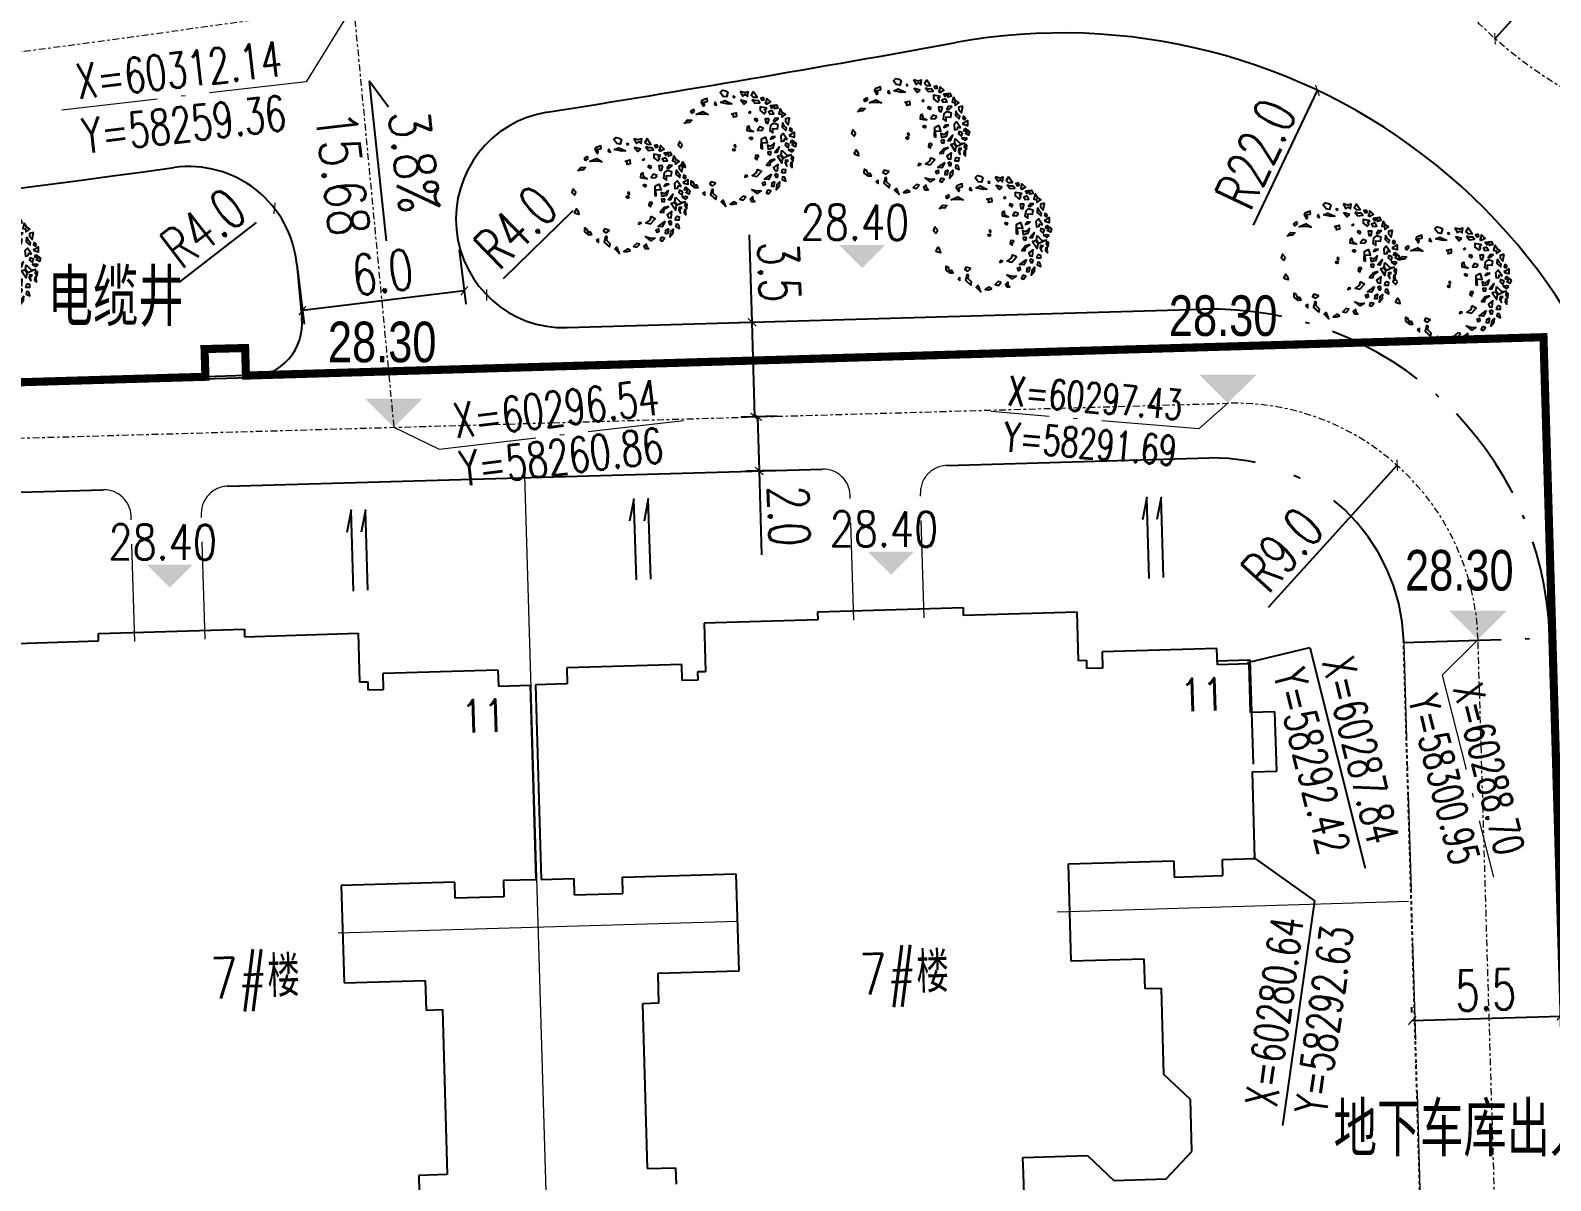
# Model space of a CAD drawing. Header units: inches. Extents: x 393 to 1582, y 246 to 1188.
# Drawn here: x 1211.4 to 1267.7, y 477.9 to 520.4 of the extents above; entities that cross this region are included whole.
import ezdxf

# ---------------------------------------------------------------- set-up
doc = ezdxf.new("R2010")
doc.units = ezdxf.units.IN
doc.header["$MEASUREMENT"] = 0
for name, pattern in [('ACAD_ISO10W100', [18.5, 12, -3, 0.5, -3]), ('CENTERX2', [4, 2.5, -0.5, 0.5, -0.5]), ('DASH', [0.35, 0.25, -0.1]), ('DASHED2', [0.375, 0.25, -0.125]), ('DOTE', [2.42, 2, -0.2, 0.02, -0.2])]:
    doc.linetypes.add(name, pattern=pattern)
for name, color, linetype in [('buildcoor', 7, 'Continuous'), ('drain', 4, 'Continuous'), ('ELEV', 1, 'Continuous'), ('FRAME', 7, 'Continuous'), ('GREEN', 64, 'Continuous'), ('parka', 30, 'DASH'), ('ROAD-TEXT', 4, 'Continuous'), ('roaddim', 2, 'Continuous'), ('roadradiu', 3, 'Continuous'), ('外墙', 42, 'Continuous'), ('建筑层数', 7, 'Continuous'), ('车库边线', 4, 'DOTE')]:
    doc.layers.add(name, color=color, linetype=linetype)
for name, color, linetype, lineweight in [('FENCE', 100, 'Continuous', 18), ('ROAD', 1, 'Continuous', 25), ('ROAD-CENTER', 7, 'CENTERX2', 18), ('ROAD-ZB', 4, 'Continuous', 15), ('walk', 2, 'Continuous', 18), ('围墙', 75, 'FENCELINE1', 15), ('建筑型号', 2, 'Continuous', 18), ('树', 84, 'Continuous', 15)]:
    doc.layers.add(name, color=color, linetype=linetype, lineweight=lineweight)
doc.styles.add('_HZTXT', font='txt.shx', dxfattribs={"width": 0.8, "bigfont": 'hztxt.shx'})
doc.styles.add('DIM_FONT', font='SIMPLEX.shx', dxfattribs={"width": 0.8})
doc.styles.add('FLS', font='', dxfattribs={"width": 0.8})
doc.styles.add('HZ', font='simplex.shx', dxfattribs={"width": 0.7, "bigfont": 'hztxt.shx'})
doc.styles.get('FLS').set_extended_font_data('创艺繁隶书')
doc.linetypes.add('FENCELINE1', pattern='A,0.25,-0.1,[133,ltypeshp.shx,S=0.1,R=0,X=-0.1,Y=0],-0.1,1', length=1.45)
doc.dimstyles.new('NORMAL', dxfattribs={"dimtxt": 1.5, "dimasz": 0.3, "dimexe": 0.5, "dimexo": 0.3, "dimgap": 0.3, "dimtad": 1, "dimdec": 1, "dimzin": 1, "dimdsep": 46, "dimtxsty": 'HZ', "dimblk": 'ARCHTICK', "dimcen": 0, "dimclrt": 256, "dimadec": 0, "dimazin": 0, "dimtfac": 1, "dimtdec": 1, "dimtofl": 0, "dimtmove": 0, "dimatfit": 3, "dimldrblk": 'ARCHTICK', "dimfxl": 1, "dimtolj": 2, "dimtzin": 0, "dimarcsym": 0})

# ---------------------------------------------------------------- blocks, each defined once
blk = doc.blocks.new('psss')
at = {"layer": 'drain', "ltscale": 3}
for points in [[(-2.979, 0.527), (0.007, 0.531), (-0.808, 0.714)], [(-2.967, -0.004), (0, 0), (-0.815, 0.183)]]:
    blk.add_lwpolyline(points, dxfattribs=at)
blk = doc.blocks.new('_ARCHTICK')
at = {"color": 0, "linetype": 'ByBlock', "const_width": 0.15}
blk.add_lwpolyline([(-0.5, -0.5), (0.5, 0.5)], dxfattribs=at)
blk = doc.blocks.new('*D195')
at = {"layer": 'DEFPOINTS', "color": 0, "ltscale": 0.3, "transparency": 16777216}
for p in [(1262.533, 483.817), (1268.031, 483.98), (1268.031, 483.98)]:
    blk.add_point(p, dxfattribs=at)
at = {"layer": 'roaddim', "color": 0, "lineweight": -2, "ltscale": 0.3, "transparency": 16777216}
for p, q in [((1262.524, 484.117), (1262.518, 484.317)), ((1268.022, 484.28), (1268.016, 484.48)), ((1262.533, 483.817), (1268.031, 483.98))]:
    blk.add_line(p, q, dxfattribs=at)
at = {"layer": 'roaddim', "color": 0, "lineweight": -2, "ltscale": 0.3, "transparency": 16777216, "xscale": 0.3, "yscale": 0.3, "zscale": 0.3}
for p, rotation in [((1262.533, 483.817), 181.6949009589033), ((1268.031, 483.98), 1.694900958903327)]:
    blk.add_blockref('_ARCHTICK', p, dxfattribs=dict(at, rotation=rotation))
at = {"layer": 'roaddim', "ltscale": 0.3, "transparency": 16777216, "insert": (1265.251, 484.948), "char_height": 1.5, "attachment_point": 5, "rotation": 1.6949, "style": 'HZ'}
blk.add_mtext('\\A2;5.5', dxfattribs=at)
blk = doc.blocks.new('GPPMTR01')
at = {"color": 0, "linetype": 'ByBlock'}
for points in [[(-0.106, 0.53), (-0.073, 0.496), (-0.058, 0.515), (-0.035, 0.504), (-0.038, 0.545), (-0.064, 0.53)], [(0.005, 0.559), (-0.005, 0.523), (0.016, 0.511), (0.051, 0.519)], [(-0.354, 0.404), (-0.335, 0.371), (-0.312, 0.378), (-0.293, 0.408)], [(-0.298, 0.355), (-0.259, 0.362), (-0.24, 0.402), (-0.263, 0.4), (-0.275, 0.378)], [(-0.263, 0.454), (-0.27, 0.431), (-0.248, 0.431), (-0.243, 0.447)], [(-0.215, 0.443), (-0.218, 0.456), (-0.242, 0.475), (-0.199, 0.486), (-0.199, 0.449)], [(-0.166, 0.433), (-0.207, 0.386), (-0.18, 0.371), (-0.137, 0.387), (-0.147, 0.409), (-0.165, 0.407)], [(-0.173, 0.469), (-0.151, 0.518), (-0.12, 0.516), (-0.128, 0.487), (-0.144, 0.498), (-0.151, 0.48), (-0.145, 0.47)], [(-0.127, 0.461), (-0.133, 0.429), (-0.111, 0.428), (-0.096, 0.459)], [(-0.079, 0.401), (-0.097, 0.371), (-0.064, 0.359), (-0.049, 0.371)], [(-0.038, 0.477), (-0.055, 0.454), (-0.043, 0.424), (-0.032, 0.439)], [(0.007, 0.443), (-0.026, 0.412), (-0.02, 0.382), (0.016, 0.352), (0.045, 0.367), (0.01, 0.386), (0.034, 0.42)], [(0.01, 0.485), (0.042, 0.462), (0.084, 0.477), (0.066, 0.492), (0.042, 0.485)], [(0.105, 0.53), (0.084, 0.519), (0.099, 0.504), (0.114, 0.511)], [(0.158, 0.447), (0.096, 0.443), (0.105, 0.412), (0.146, 0.393), (0.155, 0.416), (0.14, 0.428)], [(0.131, 0.488), (0.137, 0.5), (0.134, 0.53), (0.173, 0.507), (0.146, 0.481)], [(0.179, 0.477), (0.229, 0.496), (0.25, 0.473), (0.223, 0.458), (0.22, 0.477), (0.202, 0.469), (0.199, 0.458)], [(0.205, 0.439), (0.179, 0.42), (0.194, 0.405), (0.226, 0.416)], [(0.214, 0.359), (0.274, 0.374), (0.291, 0.409), (0.282, 0.336), (0.247, 0.333)], [(0.268, 0.45), (0.253, 0.435), (0.241, 0.409), (0.274, 0.428)], [(0.315, 0.416), (0.306, 0.401), (0.318, 0.39), (0.348, 0.393)], [(-0.412, 0.305), (-0.364, 0.304), (-0.367, 0.328), (-0.343, 0.337), (-0.374, 0.364), (-0.382, 0.335)], [(-0.304, 0.31), (-0.343, 0.272), (-0.298, 0.279)], [(-0.215, 0.295), (-0.215, 0.276), (-0.206, 0.283)], [(-0.123, 0.314), (-0.144, 0.295), (-0.135, 0.287), (-0.115, 0.295)], [(-0.032, 0.317), (-0.058, 0.295), (-0.043, 0.264), (-0.023, 0.291)], [(0.045, 0.295), (0.042, 0.249), (0.105, 0.211), (0.119, 0.219), (0.069, 0.245), (0.096, 0.283)], [(0.084, 0.371), (0.072, 0.344), (0.081, 0.321), (0.084, 0.344)], [(0.128, 0.336), (0.137, 0.287), (0.114, 0.272), (0.146, 0.26), (0.158, 0.302)], [(0.179, 0.272), (0.167, 0.245), (0.185, 0.238), (0.199, 0.253)], [(0.199, 0.291), (0.179, 0.352), (0.211, 0.31)], [(0.25, 0.325), (0.241, 0.298), (0.312, 0.302), (0.282, 0.329)], [(0.253, 0.268), (0.241, 0.226), (0.259, 0.177), (0.274, 0.203), (0.253, 0.219)], [(0.303, 0.268), (0.309, 0.219), (0.336, 0.215), (0.351, 0.234)], [(0.321, 0.363), (0.306, 0.34), (0.327, 0.325), (0.356, 0.325), (0.327, 0.336)], [(0.351, 0.382), (0.348, 0.371), (0.368, 0.355), (0.392, 0.359)], [(0.386, 0.257), (0.368, 0.272), (0.365, 0.287), (0.377, 0.298), (0.401, 0.283)], [(-0.482, 0.196), (-0.461, 0.207), (-0.432, 0.177), (-0.452, 0.154), (-0.494, 0.15), (-0.5, 0.177)], [(-0.417, 0.109), (-0.411, 0.15), (-0.357, 0.188), (-0.369, 0.162)], [(-0.393, 0.241), (-0.408, 0.23), (-0.396, 0.226)], [(-0.283, 0.139), (-0.269, 0.181), (-0.239, 0.166), (-0.248, 0.139), (-0.263, 0.15)], [(-0.064, 0.207), (-0.085, 0.184), (-0.115, 0.203), (-0.115, 0.219), (-0.085, 0.207), (-0.052, 0.226)], [(-0.02, 0.188), (-0.008, 0.192), (0.001, 0.177), (-0.02, 0.169)], [(0.152, 0.162), (0.137, 0.139), (0.158, 0.12), (0.176, 0.128), (0.161, 0.143)], [(0.348, 0.173), (0.377, 0.128), (0.356, 0.097), (0.354, 0.128)], [(0.401, 0.207), (0.383, 0.219), (0.365, 0.211), (0.368, 0.196), (0.392, 0.192)], [(0.431, 0.26), (0.419, 0.245), (0.436, 0.23), (0.466, 0.249)], [(0.422, 0.166), (0.419, 0.135), (0.439, 0.12), (0.451, 0.139)], [(0.442, 0.203), (0.451, 0.169), (0.487, 0.139), (0.472, 0.181)], [(-0.482, 0.014), (-0.506, 0.025), (-0.514, -0.024), (-0.506, -0.036), (-0.464, -0.036), (-0.47, -0.024), (-0.494, -0.017)], [(-0.446, 0.071), (-0.432, 0.055), (-0.414, 0.067)], [(-0.02, 0.033), (-0.035, 0.025), (-0.026, 0.017), (-0.014, 0.021)], [(0.25, 0.086), (0.271, 0.063), (0.274, 0.021), (0.303, 0.052), (0.285, 0.109)], [(0.401, 0.078), (0.398, 0.063), (0.374, 0.067), (0.377, 0.09)], [(0.428, 0.025), (0.431, -0.021), (0.377, -0.043), (0.41, -0.013)], [(0.451, 0.074), (0.469, 0.052), (0.484, 0.063), (0.472, 0.093)], [(-0.467, -0.131), (-0.464, -0.157), (-0.482, -0.154), (-0.485, -0.127)], [(-0.437, -0.131), (-0.429, -0.066), (-0.381, -0.04), (-0.408, -0.078)], [(0.256, -0.013), (0.241, -0.028), (0.253, -0.04)], [(0.407, -0.119), (0.389, -0.138), (0.398, -0.176), (0.419, -0.154)], [(0.436, -0.066), (0.442, -0.097), (0.466, -0.097), (0.481, -0.074), (0.46, -0.078)], [(-0.42, -0.26), (-0.432, -0.218), (-0.411, -0.188), (-0.402, -0.214), (-0.411, -0.229)], [(0.416, -0.218), (0.389, -0.233), (0.392, -0.271), (0.407, -0.248)], [(-0.266, -0.366), (-0.304, -0.374), (-0.283, -0.4), (-0.251, -0.393)], [(0.17, -0.286), (0.137, -0.317), (0.149, -0.336), (0.176, -0.321)], [(0.205, -0.332), (0.199, -0.343), (0.235, -0.378), (0.294, -0.359), (0.274, -0.34), (0.235, -0.351)], [(0.327, -0.305), (0.333, -0.328), (0.389, -0.313)], [(-0.115, -0.473), (-0.138, -0.438), (-0.106, -0.438), (-0.085, -0.446)], [(0.072, -0.48), (0.042, -0.461), (0.06, -0.45), (0.066, -0.454), (0.096, -0.454), (0.096, -0.438), (0.125, -0.442), (0.114, -0.461)], [(0.188, -0.431), (0.211, -0.423), (0.188, -0.408)]]:
    blk.add_lwpolyline(points, close=True, dxfattribs=at)
blk.add_circle((0, 0), 0.01, dxfattribs=at)
blk = doc.blocks.new('A$C4417064F')
at = {"layer": 'GREEN', "xscale": 4.647578996463836, "yscale": 4.647578996463836, "zscale": 4.647578996463836, "rotation": 300.5404110418328}
blk.add_blockref('GPPMTR01', (0.801, 3.068), dxfattribs=at)
blk = doc.blocks.new('*D228')
at = {"layer": 'DEFPOINTS', "color": 0, "ltscale": 0.3, "transparency": 16777216}
for p in [(1261.981, 504.346), (1255.929, 497.684)]:
    blk.add_point(p, dxfattribs=at)
at = {"layer": 'roadradiu', "color": 0, "lineweight": -2, "ltscale": 0.3, "transparency": 16777216}
blk.add_line((1257.214, 499.099), (1261.981, 504.346), dxfattribs=at)
at = {"layer": 'roadradiu', "color": 0, "lineweight": -2, "ltscale": 0.3, "transparency": 16777216, "xscale": 0.3, "yscale": 0.3, "zscale": 0.3, "rotation": 47.74159512652308}
blk.add_blockref('_ARCHTICK', (1261.981, 504.346), dxfattribs=at)
at = {"layer": 'roadradiu', "ltscale": 0.3, "transparency": 16777216, "insert": (1257.731, 501.23), "char_height": 1.5, "attachment_point": 5, "rotation": 47.7416, "style": 'HZ'}
blk.add_mtext('\\A2;R9.0', dxfattribs=at)
blk = doc.blocks.new('*D230')
at = {"layer": 'DEFPOINTS', "color": 0, "ltscale": 0.3, "transparency": 16777216}
for p in [(1275.635, 531.264), (1265.596, 520.119)]:
    blk.add_point(p, dxfattribs=at)
at = {"layer": 'roadradiu', "color": 0, "lineweight": -2, "ltscale": 0.3, "transparency": 16777216}
blk.add_line((1269.11, 524.02), (1265.596, 520.119), dxfattribs=at)
at = {"layer": 'roadradiu', "color": 0, "lineweight": -2, "ltscale": 0.3, "transparency": 16777216, "xscale": 0.3, "yscale": 0.3, "zscale": 0.3, "rotation": 227.9859980761087}
blk.add_blockref('_ARCHTICK', (1265.596, 520.119), dxfattribs=at)
at = {"layer": 'roadradiu', "ltscale": 0.3, "transparency": 16777216, "insert": (1266.773, 522.995), "char_height": 1.5, "attachment_point": 5, "rotation": 47.986, "style": 'HZ'}
blk.add_mtext('\\A2;R15.0', dxfattribs=at)
blk = doc.blocks.new('*D397')
at = {"layer": 'DEFPOINTS', "color": 0, "ltscale": 0.3, "transparency": 16777216}
for p in [(1259.029, 518.206), (1249.598, 498.33)]:
    blk.add_point(p, dxfattribs=at)
at = {"layer": 'roadradiu', "color": 0, "lineweight": -2, "ltscale": 0.3, "transparency": 16777216}
blk.add_line((1256.663, 513.219), (1259.029, 518.206), dxfattribs=at)
at = {"layer": 'roadradiu', "color": 0, "lineweight": -2, "ltscale": 0.3, "transparency": 16777216, "xscale": 0.3, "yscale": 0.3, "zscale": 0.3, "rotation": 64.61577639422552}
blk.add_blockref('_ARCHTICK', (1259.029, 518.206), dxfattribs=at)
at = {"layer": 'roadradiu', "ltscale": 0.3, "transparency": 16777216, "insert": (1256.754, 515.86), "char_height": 1.5, "attachment_point": 5, "rotation": 64.6158, "style": 'HZ'}
blk.add_mtext('\\A2;R22.0', dxfattribs=at)
blk = doc.blocks.new('*D398')
at = {"layer": 'DEFPOINTS', "color": 0, "ltscale": 0.3, "transparency": 16777216}
for p in [(1239.33, 506.165), (1238.387, 504.137), (1239.388, 504.166)]:
    blk.add_point(p, dxfattribs=at)
at = {"layer": 'roaddim', "color": 0, "lineweight": -2, "ltscale": 0.3, "transparency": 16777216}
for p, q in [((1239.03, 506.157), (1237.83, 506.122)), ((1238.33, 506.137), (1238.387, 504.137)), ((1239.088, 504.158), (1237.888, 504.123)), ((1238.387, 504.137), (1238.477, 501.039))]:
    blk.add_line(p, q, dxfattribs=at)
at = {"layer": 'roaddim', "color": 0, "lineweight": -2, "ltscale": 0.3, "transparency": 16777216, "xscale": 0.3, "yscale": 0.3, "zscale": 0.3}
for p, rotation in [((1238.33, 506.137), 91.65108560847149), ((1238.387, 504.137), 271.6510856084715)]:
    blk.add_blockref('_ARCHTICK', p, dxfattribs=dict(at, rotation=rotation))
at = {"layer": 'roaddim', "ltscale": 0.3, "transparency": 16777216, "insert": (1239.486, 502.468), "char_height": 1.5, "attachment_point": 5, "rotation": 271.6511, "style": 'HZ'}
blk.add_mtext('\\A2;2.0', dxfattribs=at)
blk = doc.blocks.new('*D399')
at = {"layer": 'DEFPOINTS', "color": 0, "ltscale": 0.3, "transparency": 16777216}
for p in [(1238.126, 509.632), (1238.142, 509.633), (1238.243, 506.134)]:
    blk.add_point(p, dxfattribs=at)
at = {"layer": 'roaddim', "color": 0, "lineweight": -2, "ltscale": 0.3, "transparency": 16777216}
for p, q in [((1238.126, 509.632), (1238.033, 512.864)), ((1237.842, 509.624), (1237.627, 509.618)), ((1238.227, 506.134), (1238.126, 509.632)), ((1237.943, 506.125), (1237.727, 506.119))]:
    blk.add_line(p, q, dxfattribs=at)
at = {"layer": 'roaddim', "color": 0, "lineweight": -2, "ltscale": 0.3, "transparency": 16777216, "xscale": 0.3, "yscale": 0.3, "zscale": 0.3}
for p, rotation in [((1238.126, 509.632), 91.65108560872075), ((1238.227, 506.134), 271.6510856087207)]:
    blk.add_blockref('_ARCHTICK', p, dxfattribs=dict(at, rotation=rotation))
at = {"layer": 'roaddim', "ltscale": 0.3, "transparency": 16777216, "insert": (1239.123, 511.495), "char_height": 1.5, "attachment_point": 5, "rotation": 271.6511, "style": 'HZ'}
blk.add_mtext('\\A2;3.5', dxfattribs=at)
blk = doc.blocks.new('*D400')
at = {"layer": 'DEFPOINTS', "color": 0, "linetype": 'ACAD_ISO10W100', "ltscale": 0.3, "transparency": 16777216}
for p in [(1231.174, 513.433), (1228.31, 510.641)]:
    blk.add_point(p, dxfattribs=at)
at = {"layer": 'roadradiu', "color": 0, "linetype": 'ACAD_ISO10W100', "lineweight": -2, "ltscale": 0.3, "transparency": 16777216}
blk.add_line((1231.496, 513.748), (1228.31, 510.641), dxfattribs=at)
at = {"layer": 'roadradiu', "color": 0, "linetype": 'ACAD_ISO10W100', "lineweight": -2, "ltscale": 0.3, "transparency": 16777216, "xscale": 0.3, "yscale": 0.3, "zscale": 0.3, "rotation": 224.2778088922365}
blk.add_blockref('_ARCHTICK', (1228.31, 510.641), dxfattribs=at)
at = {"layer": 'roadradiu', "linetype": 'ACAD_ISO10W100', "ltscale": 0.3, "transparency": 16777216, "insert": (1229.385, 513.155), "char_height": 1.5, "attachment_point": 5, "rotation": 44.2778, "style": 'HZ'}
blk.add_mtext('\\A2;R4.0', dxfattribs=at)
blk = doc.blocks.new('*D390')
at = {"layer": 'DEFPOINTS', "color": 0, "linetype": 'ACAD_ISO10W100', "ltscale": 0.3, "transparency": 16777216}
for p in [(1220.466, 513.842), (1217.306, 511.39)]:
    blk.add_point(p, dxfattribs=at)
at = {"layer": 'roadradiu', "color": 0, "linetype": 'ACAD_ISO10W100', "lineweight": -2, "ltscale": 0.3, "transparency": 16777216}
blk.add_line((1216.95, 511.114), (1220.466, 513.842), dxfattribs=at)
at = {"layer": 'roadradiu', "color": 0, "linetype": 'ACAD_ISO10W100', "lineweight": -2, "ltscale": 0.3, "transparency": 16777216, "xscale": 0.3, "yscale": 0.3, "zscale": 0.3, "rotation": 37.80504561554925}
blk.add_blockref('_ARCHTICK', (1220.466, 513.842), dxfattribs=at)
at = {"layer": 'roadradiu', "linetype": 'ACAD_ISO10W100', "ltscale": 0.3, "transparency": 16777216, "insert": (1217.827, 513.124), "char_height": 1.5, "attachment_point": 5, "rotation": 37.805, "style": 'HZ'}
blk.add_mtext('\\A2;R4.0', dxfattribs=at)
blk = doc.blocks.new('*D394')
at = {"layer": 'DEFPOINTS', "color": 0, "ltscale": 0.3, "transparency": 16777216}
for p in [(1227.26, 512.607), (1221.276, 511.875), (1221.497, 510.064)]:
    blk.add_point(p, dxfattribs=at)
at = {"layer": 'roaddim', "color": 0, "lineweight": -2, "ltscale": 0.3, "transparency": 16777216}
for p, q in [((1227.297, 512.309), (1227.542, 510.299)), ((1221.312, 511.578), (1221.558, 509.568)), ((1227.482, 510.796), (1221.497, 510.064))]:
    blk.add_line(p, q, dxfattribs=at)
at = {"layer": 'roaddim', "color": 0, "lineweight": -2, "ltscale": 0.3, "transparency": 16777216, "xscale": 0.3, "yscale": 0.3, "zscale": 0.3}
for p, rotation in [((1227.482, 510.796), 6.971347456492882), ((1221.497, 510.064), 186.9713474564929)]:
    blk.add_blockref('_ARCHTICK', p, dxfattribs=dict(at, rotation=rotation))
at = {"layer": 'roaddim', "ltscale": 0.3, "transparency": 16777216, "insert": (1224.457, 511.484), "char_height": 1.5, "attachment_point": 5, "rotation": 6.9713, "style": 'HZ'}
blk.add_mtext('\\A2;6.0', dxfattribs=at)
blk = doc.blocks.new('*D366')
at = {"layer": 'DEFPOINTS', "color": 0, "ltscale": 0.3, "transparency": 16777216}
for p in [(1186.267, 889.56), (1351.243, 417.562)]:
    blk.add_point(p, dxfattribs=at)
at = {"layer": 'roadradiu', "color": 0, "lineweight": -2, "ltscale": 0.3, "transparency": 16777216}
blk.add_line((1189.23, 881.081), (1186.267, 889.56), dxfattribs=at)
at = {"layer": 'roadradiu', "color": 0, "lineweight": -2, "ltscale": 0.3, "transparency": 16777216, "xscale": 0.5, "yscale": 0.5, "zscale": 0.5, "rotation": 109.2659378040136}
blk.add_blockref('_ARCHTICK', (1186.267, 889.56), dxfattribs=at)
at = {"layer": 'roadradiu', "ltscale": 0.3, "transparency": 16777216, "insert": (1189.256, 884.189), "char_height": 1.5, "attachment_point": 5, "rotation": 289.2659, "style": 'HZ'}
blk.add_mtext('\\A2;R500.0', dxfattribs=at)
blk = doc.blocks.new('*D367')
at = {"layer": 'DEFPOINTS', "color": 0, "ltscale": 0.3, "transparency": 16777216}
for p in [(1102.7, 855.811), (1268.804, 491.93)]:
    blk.add_point(p, dxfattribs=at)
at = {"layer": 'roadradiu', "color": 0, "lineweight": -2, "ltscale": 0.3, "transparency": 16777216}
blk.add_line((1105.544, 849.58), (1102.7, 855.811), dxfattribs=at)
at = {"layer": 'roadradiu', "color": 0, "lineweight": -2, "ltscale": 0.3, "transparency": 16777216, "xscale": 0.5, "yscale": 0.5, "zscale": 0.5, "rotation": 114.5356906864757}
blk.add_blockref('_ARCHTICK', (1102.7, 855.811), dxfattribs=at)
at = {"layer": 'roadradiu', "ltscale": 0.3, "transparency": 16777216, "insert": (1105.285, 852.676), "char_height": 1.5, "attachment_point": 5, "rotation": 294.5357, "style": 'HZ'}
blk.add_mtext('\\A2;R400.0', dxfattribs=at)
blk = doc.blocks.new('*D368')
at = {"layer": 'DEFPOINTS', "color": 0, "ltscale": 0.3, "transparency": 16777216}
for p in [(1082.317, 845.798), (1268.804, 491.93)]:
    blk.add_point(p, dxfattribs=at)
at = {"layer": 'roadradiu', "color": 0, "lineweight": -2, "ltscale": 0.3, "transparency": 16777216}
blk.add_line((1085.511, 839.738), (1082.317, 845.798), dxfattribs=at)
at = {"layer": 'roadradiu', "color": 0, "lineweight": -2, "ltscale": 0.3, "transparency": 16777216, "xscale": 0.5, "yscale": 0.5, "zscale": 0.5, "rotation": 117.7890269071793}
blk.add_blockref('_ARCHTICK', (1082.317, 845.798), dxfattribs=at)
at = {"layer": 'roadradiu', "ltscale": 0.3, "transparency": 16777216, "insert": (1085.076, 842.815), "char_height": 1.5, "attachment_point": 5, "rotation": 297.789, "style": 'HZ'}
blk.add_mtext('\\A2;R400.0', dxfattribs=at)

msp = doc.modelspace()

# ---------------------------------------------------------------- linework, layer by layer
at = {"layer": 'buildcoor', "color": 0, "ltscale": 0.3}
for points in [[(1256.439, 497.053), (1258.752, 497.603)], [(1258.752, 497.603), (1260.789, 489.454)], [(1256.652, 489.856), (1258.926, 488.246)], [(1258.926, 488.246), (1257.737, 479.931)]]:
    msp.add_lwpolyline(points, dxfattribs=at)
at = {"layer": 'ELEV', "color": 0, "linetype": 'ACAD_ISO10W100', "ltscale": 0.3}
msp.add_line((1262.219, 497.794, 0.002), (1267.717, 497.961, 0.002), dxfattribs=at)
at = {"layer": 'ELEV', "color": 0}
for points in [[(1241.342, 512.489), (1243.039, 512.489), (1242.191, 511.64)], [(1254.651, 507.698), (1256.773, 507.698), (1255.712, 506.638)], [(1223.816, 506.81), (1225.938, 506.81), (1224.877, 505.749)], [(1242.413, 501.149), (1244.11, 501.149), (1243.262, 500.301)], [(1215.743, 500.667), (1217.44, 500.667), (1216.592, 499.818)], [(1263.907, 498.968), (1266.028, 498.968), (1264.967, 497.908)]]:
    msp.add_solid(points, dxfattribs=at)
at = {"layer": 'FENCE', "color": 0, "linetype": 'ACAD_ISO10W100', "ltscale": 0.3}
msp.add_lwpolyline([(1262.219, 497.794), (1262.961, 472.725)], dxfattribs=at)
at = {"layer": 'parka', "color": 0, "linetype": 'ACAD_ISO10W100', "ltscale": 0.3, "elevation": 0.937}
msp.add_lwpolyline([(1217.91, 507.618), (1217.879, 508.642), (1219.379, 508.687), (1219.409, 507.662)], close=True, dxfattribs=at)
at = {"layer": 'ROAD', "color": 0, "linetype": 'Continuous'}
for p, q in [((1221.287, 511.771), (1221.477, 509.786)), ((1231.289, 509.435), (1254.762, 510.112)), ((1128.45, 504.97), (1219.544, 507.596))]:
    msp.add_line(p, q, dxfattribs=at)
at = {"layer": 'ROAD', "color": 0, "ltscale": 0.3}
for p, q in [((1245.32, 504.337), (1255.02, 504.617)), ((1218.731, 503.571), (1240.721, 504.205)), ((1192.142, 502.804), (1214.132, 503.438)), ((1267.617, 497.958), (1267.616, 497.987))]:
    msp.add_line(p, q, dxfattribs=at)
at = {"layer": 'ROAD', "color": 0, "linetype": 'DASHED2', "ltscale": 0.5}
msp.add_line((1263.005, 471.236), (1262.218, 497.827), dxfattribs=at)
at = {"layer": 'ROAD', "color": 0, "linetype": 'Continuous'}
for centre, radius, start, end in [((1123.947, 1188.358), 669.375, 271.793994, 279.787616), ((1123.947, 1188.358), 679.375, 279.027395, 280.320283), ((1249.598, 498.33), 22, 1.6949, 100.3203), ((1231.173, 513.447), 4, 99.0274, 185.4622), ((1123.947, 1188.358), 679.375, 271.622657, 277.851994), ((1217.306, 511.39), 4, 5.4622, 97.852), ((1231.174, 513.433), 4, 185.4622, 271.6511), ((1219.486, 509.595), 2, 271.6511, 5.4622)]:
    msp.add_arc(centre, radius, start, end, dxfattribs=at)
at = {"layer": 'ROAD', "color": 0, "linetype": 'ACAD_ISO10W100', "ltscale": 0.3}
msp.add_arc((1255.122, 497.617), 12.5, 1.6949, 91.6511, dxfattribs=at)
at = {"layer": 'ROAD', "color": 0, "linetype": 'ACAD_ISO10W100', "ltscale": 0.5}
msp.add_arc((1255.222, 497.62), 7, 1.6949, 91.6511, dxfattribs=at)
at = {"layer": 'ROAD-CENTER', "color": 5, "ltscale": 0.1}
for p, q in [((1223.384, 521.357), (1224.877, 505.749)), ((1128.508, 502.971), (1255.712, 506.638)), ((1266.035, 461.821, 0.003), (1264.967, 497.908))]:
    msp.add_line(p, q, dxfattribs=at)
msp.add_circle((1275.635, 531.264), 15, dxfattribs=at)
for centre, radius, start, end in [((1123.957, 1187.983), 674, 271.218953, 281.724472), ((1123.957, 1187.983), 674, 271.218953, 281.724472), ((1255.971, 497.641), 9, 1.6949, 91.6511)]:
    msp.add_arc(centre, radius, start, end, dxfattribs=at)
at = {"layer": 'ROAD-TEXT', "color": 0}
msp.add_lwpolyline([(1224.609, 512.648), (1224.609, 512.648), (1223.976, 518.542), (1224.679, 517.594)], dxfattribs=at)
at = {"layer": 'ROAD-ZB', "color": 0, "linetype": 'ACAD_ISO10W100', "ltscale": 0.3}
for points in [[(1223.384, 521.357), (1221.638, 518.523)], [(1223.384, 521.357), (1221.638, 518.523)], [(1221.638, 518.523), (1212.598, 517.48)], [(1221.638, 518.523), (1212.598, 517.48)], [(1255.712, 506.638), (1254.643, 505.69)], [(1226.552, 504.943), (1235.589, 506.006)], [(1254.643, 505.69), (1246.97, 506.334)], [(1224.877, 505.749), (1226.552, 504.943)], [(1264.967, 497.908), (1263.639, 496.583)], [(1263.639, 496.583), (1265.537, 489.121)]]:
    msp.add_lwpolyline(points, dxfattribs=at)
at = {"layer": 'walk', "color": 0, "linetype": 'ACAD_ISO10W100', "ltscale": 0.3}
for p, q in [((1241.886, 498.623), (1241.75, 503.235)), ((1244.485, 498.7), (1244.349, 503.308)), ((1217.897, 497.913), (1217.76, 502.542)), ((1215.298, 497.836), (1215.161, 502.468))]:
    msp.add_line(p, q, dxfattribs=at)
for centre, start, end in [((1245.348, 503.338), 91.6511, 181.6948), ((1240.75, 503.205), 1.6948, 91.6511), ((1214.161, 502.439), 1.6948, 91.6511), ((1218.759, 502.571), 91.6511, 181.6948)]:
    msp.add_arc(centre, 1, start, end, dxfattribs=at)
at = {"layer": '围墙', "color": 0, "ltscale": 0.2}
for p, q in [((1230.676, 471.769), (1229.723, 503.965)), ((1249.408, 487.84), (1262.403, 488.225)), ((1222.82, 487.054), (1237.614, 487.491))]:
    msp.add_line(p, q, dxfattribs=at)
at = {"layer": '外墙', "color": 2, "ltscale": 0.1}
for p, q in [((1240.551, 498.636), (1236.352, 498.511)), ((1245.94, 499.075), (1240.542, 498.916)), ((1240.542, 498.916), (1240.551, 498.636)), ((1245.948, 498.795), (1245.94, 499.075)), ((1250.146, 498.92), (1245.948, 498.795)), ((1250.2, 497.12), (1250.146, 498.92)), ((1213.954, 498.129), (1219.351, 498.288)), ((1213.962, 497.849), (1213.954, 498.129)), ((1219.351, 498.288), (1219.36, 498.009)), ((1219.36, 498.009), (1223.558, 498.133)), ((1223.558, 498.133), (1223.611, 496.334)), ((1236.352, 498.511), (1236.406, 496.712)), ((1209.764, 497.725), (1213.962, 497.849)), ((1255.313, 497.572), (1251.065, 497.446)), ((1255.331, 496.972), (1255.313, 497.572)), ((1235.522, 496.986), (1231.274, 496.86)), ((1235.54, 496.386), (1235.522, 496.986)), ((1250.499, 497.129), (1250.2, 497.12)), ((1250.508, 496.829), (1250.499, 497.129)), ((1251.065, 497.446), (1251.083, 496.846)), ((1256.506, 497.007), (1255.331, 496.972)), ((1256.559, 495.208), (1256.506, 497.007)), ((1224.477, 496.659), (1228.725, 496.785)), ((1224.495, 496.06), (1224.477, 496.659)), ((1228.725, 496.785), (1228.743, 496.185)), ((1231.274, 496.86), (1231.292, 496.261)), ((1236.115, 496.403), (1235.54, 496.386)), ((1236.406, 496.712), (1236.106, 496.703)), ((1236.106, 496.703), (1236.115, 496.403)), ((1251.083, 496.846), (1250.508, 496.829)), ((1223.611, 496.334), (1223.911, 496.342)), ((1223.911, 496.342), (1223.92, 496.043)), ((1223.92, 496.043), (1224.495, 496.06)), ((1228.743, 496.185), (1229.917, 496.22)), ((1229.917, 496.22), (1230.13, 489.023)), ((1231.292, 496.261), (1230.117, 496.226)), ((1230.117, 496.226), (1230.33, 489.029)), ((1257.459, 495.234), (1256.559, 495.208)), ((1257.524, 493.035), (1257.459, 495.234)), ((1256.624, 493.009), (1257.524, 493.035)), ((1256.719, 489.81), (1256.624, 493.009)), ((1249.822, 489.606), (1253.72, 489.721)), ((1253.72, 489.721), (1253.738, 489.122)), ((1255.519, 489.775), (1256.719, 489.81)), ((1255.537, 489.175), (1255.519, 489.775)), ((1230.33, 489.029), (1231.53, 489.065)), ((1231.53, 489.065), (1231.547, 488.465)), ((1233.329, 489.118), (1237.527, 489.242)), ((1233.347, 488.518), (1233.329, 489.118)), ((1237.527, 489.242), (1237.633, 485.644)), ((1249.928, 486.007), (1249.822, 489.606)), ((1253.738, 489.122), (1255.537, 489.175)), ((1227.132, 488.935), (1222.933, 488.81)), ((1222.933, 488.81), (1223.04, 485.212)), ((1227.149, 488.335), (1227.132, 488.935)), ((1230.13, 489.023), (1228.931, 488.988)), ((1228.931, 488.988), (1228.949, 488.388)), ((1231.547, 488.465), (1233.347, 488.518)), ((1228.949, 488.388), (1227.149, 488.335)), ((1252.627, 486.087), (1249.928, 486.007)), ((1252.659, 484.988), (1252.627, 486.087)), ((1223.04, 485.212), (1226.039, 485.301)), ((1226.039, 485.301), (1226.071, 484.201)), ((1237.633, 485.644), (1234.635, 485.555)), ((1234.635, 485.555), (1234.667, 484.455)), ((1253.259, 485.006), (1252.659, 484.988)), ((1253.353, 481.819), (1253.259, 485.006)), ((1226.071, 484.201), (1226.671, 484.219)), ((1226.671, 484.219), (1226.851, 478.121)), ((1234.667, 484.455), (1234.068, 484.438)), ((1234.068, 484.438), (1234.248, 478.34)), ((1254.331, 480.898), (1253.353, 481.819)), ((1254.388, 478.974), (1254.331, 480.898)), ((1253.43, 477.958), (1254.388, 478.974)), ((1234.248, 478.34), (1235.298, 478.371)), ((1235.298, 478.371), (1235.315, 477.772)), ((1248.142, 478.751), (1250.529, 478.822)), ((1248.16, 478.152), (1248.142, 478.751)), ((1250.529, 478.822), (1251.506, 477.901)), ((1226.851, 478.121), (1225.802, 478.09)), ((1225.802, 478.09), (1225.819, 477.491)), ((1248.222, 476.053), (1248.16, 478.152)), ((1251.506, 477.901), (1253.43, 477.958))]:
    msp.add_line(p, q, dxfattribs=at)
at = {"layer": '外墙', "ltscale": 0.3}
for p, q in [((1255.287, 497.119), (1256.536, 497.156)), ((1256.536, 497.156), (1256.65, 493.296))]:
    msp.add_line(p, q, dxfattribs=at)
at = {"layer": '车库边线', "color": 0, "linetype": 'DASHED2', "ltscale": 0.5, "const_width": 0.3, "elevation": 0.937}
msp.add_lwpolyline([(1157.186, 505.821), (1217.91, 507.618), (1217.879, 508.642), (1219.379, 508.68), (1219.409, 507.662), (1267.388, 509.082), (1270.186, 414.523), (1270.186, 414.523), (1265.688, 414.39), (1266.194, 397.298), (1260.696, 397.135), (1260.705, 396.835), (1257.906, 396.752), (1258.11, 389.855), (1125.468, 385.931)], dxfattribs=at)
at = {"layer": '车库边线', "color": 0, "linetype": 'DASHED2', "ltscale": 0.5, "elevation": 0.002}
msp.add_lwpolyline([(1157.186, 505.821), (1217.909, 507.618), (1217.879, 508.642), (1219.379, 508.68), (1219.409, 507.662), (1267.388, 509.082), (1270.186, 414.523), (1270.186, 414.523), (1265.688, 414.39), (1266.194, 397.298), (1260.696, 397.135), (1260.705, 396.835), (1257.906, 396.752), (1258.11, 389.855), (1125.468, 385.931)], dxfattribs=at)

# ---------------------------------------------------------------- block references
at = {"layer": 'ROAD', "color": 0, "rotation": 91.62464345549249}
for p in [(1234.288, 503.105), (1253.255, 503.157), (1223.831, 502.689)]:
    msp.add_blockref('psss', p, dxfattribs=at)
at = {"layer": '树', "color": 0, "xscale": 0.9100000000034925, "yscale": 0.9100000000034925, "zscale": 0.9099999999999999}
for p in [(1243.14, 513.649), (1236.731, 513.217), (1232.8, 511.473), (1246.164, 510.061), (1259.028, 509.058), (1208.781, 508.977), (1263.16, 508.17)]:
    msp.add_blockref('A$C4417064F', p, dxfattribs=at)

# ---------------------------------------------------------------- texts
at = {"layer": 'buildcoor', "color": 0, "ltscale": 0.3, "style": 'HZ', "width": 0.7}
for s, rotation, p in [('X=60287.84', 284.04, (1259.188, 497.094)), ('Y=58292.42', 284.04, (1257.384, 496.643)), ('X=60280.64', 81.86, (1257.525, 480.567)), ('Y=58292.63', 81.86, (1259.366, 480.304))]:
    msp.add_text(s, height=1.2, rotation=rotation, dxfattribs=at).set_placement(p)
at = {"layer": 'ELEV', "color": 0, "style": 'DIM_FONT', "width": 0.8}
for p in [(1239.921, 512.691), (1240.992, 501.351), (1214.322, 500.869)]:
    msp.add_text('28.40', height=1.3, rotation=359.6712, dxfattribs=at).set_placement(p)
at = {"layer": 'ELEV', "color": 0, "style": 'FLS', "width": 0.8}
for p in [(1253.535, 509.128), (1222.439, 508.156), (1262.268, 499.714)]:
    msp.add_text('28.30', height=1.5, dxfattribs=at).set_placement(p)
at = {"layer": 'FRAME', "color": 0, "style": '_HZTXT', "width": 0.8}
for s, height, p in [('电缆井', 2.1, (1212.071, 509.489, 0)), ('地下车库出入口', 2, (1259.629, 478.791))]:
    msp.add_text(s, height=height, dxfattribs=at).set_placement(p)
at = {"layer": 'ROAD-TEXT', "color": 0, "style": 'DIM_FONT', "width": 0.8}
for s, p in [('15.68', (1221.97, 517.347)), ('3.8%', (1224.672, 517.383))]:
    msp.add_text(s, height=1.5, rotation=276.6952, dxfattribs=at).set_placement(p)
at = {"layer": 'ROAD-ZB', "color": 0, "linetype": 'ACAD_ISO10W100', "ltscale": 0.3, "style": 'HZ', "width": 0.7}
for s, height, rotation, p in [('X=60312.14', 1.3, 6.58, (1213.207, 517.877)), ('X=60312.14', 1.3, 6.58, (1213.207, 517.877)), ('Y=58259.36', 1.3, 6.58, (1213.438, 515.875)), ('Y=58259.36', 1.3, 6.58, (1213.438, 515.875)), ('X=60297.43', 1.1, 355.2, (1247.541, 506.562)), ('X=60296.54', 1.3, 6.7115, (1227.159, 505.342)), ('Y=58291.69', 1.1, 355.2, (1247.399, 504.863)), ('Y=58260.86', 1.3, 6.7115, (1227.39, 503.572)), ('Y=58300.95', 1.1, 284.28, (1262.389, 495.698)), ('X=60288.70', 1.1, 284.28, (1264.041, 496.118))]:
    msp.add_text(s, height=height, rotation=rotation, dxfattribs=at).set_placement(p)
at = {"layer": '建筑型号', "color": 0, "style": '_HZTXT', "width": 0.8}
for p in [(1218.118, 484.618), (1242.116, 484.772)]:
    msp.add_text('7#楼', height=1.5, rotation=1.7114, dxfattribs=at).set_placement(p)
at = {"layer": '建筑层数', "color": 0, "style": 'DIM_FONT', "width": 0.8}
for p in [(1253.97, 495.243), (1227.382, 494.456)]:
    msp.add_text('11', height=1.2, rotation=1.6949, dxfattribs=at).set_placement(p)

# ---------------------------------------------------------------- dimensions: what is measured, and where the dimension line sits
at = {"layer": 'roaddim', "color": 0, "ltscale": 0.3}
for base, p1, p2, angle, picture, middle in [((1238.126, 509.632), (1238.243, 506.134), (1238.142, 509.633), 91.6511, '*D399', (1238.073, 511.464)), ((1221.497, 510.064), (1227.26, 512.607), (1221.276, 511.875), 186.9713, '*D394', (1224.584, 510.441))]:
    dim = msp.add_linear_dim(base=base, p1=p1, p2=p2, angle=angle, dimstyle='NORMAL', override={"dimzin": 0}, dxfattribs=at)
    dim.commit()
    dim.dimension.update_dxf_attribs({"geometry": picture, "text_midpoint": middle, "dimtype": 161})
for p1, p2, distance, picture, middle in [((1239.33, 506.165), (1239.388, 504.166), -1.001, '*D398', (1239.486, 502.468)), ((1262.533, 483.817), (1268.031, 483.98), 0, '*D195', (1265.251, 484.948))]:
    dim = msp.add_aligned_dim(p1=p1, p2=p2, distance=distance, dimstyle='NORMAL', override={"dimzin": 0}, dxfattribs=at)
    dim.commit()
    dim.dimension.update_dxf_attribs({"geometry": picture, "text_midpoint": middle})
at = {"layer": 'roadradiu', "color": 0, "ltscale": 0.3}
for center, mpoint, override, picture, middle in [((1351.243, 417.562), (1186.267, 889.56), {"dimasz": 0.5, "dimzin": 0}, '*D366', (1188.265, 883.843)), ((1268.804, 491.93), (1102.7, 855.811), {"dimasz": 0.5, "dimzin": 0}, '*D367', (1104.33, 852.24)), ((1268.804, 491.93), (1082.317, 845.798), {"dimasz": 0.5, "dimzin": 0}, '*D368', (1084.147, 842.326)), ((1275.635, 531.264), (1265.596, 520.119), {"dimzin": 0}, '*D230', (1267.554, 522.293)), ((1249.598, 498.33), (1259.029, 518.206), {"dimzin": 0}, '*D397', (1257.703, 515.41)), ((1255.929, 497.684), (1261.981, 504.346), {"dimzin": 0}, '*D228', (1258.508, 500.524))]:
    dim = msp.add_radius_dim(center=center, mpoint=mpoint, dimstyle='NORMAL', override=override, dxfattribs=at)
    dim.commit()
    dim.dimension.update_dxf_attribs({"geometry": picture, "text_midpoint": middle, "dimtype": 164})
at = {"layer": 'roadradiu', "color": 0, "linetype": 'ACAD_ISO10W100', "ltscale": 0.3}
for center, mpoint, picture, middle in [((1217.306, 511.39), (1220.466, 513.842), '*D390', (1218.471, 512.294)), ((1231.174, 513.433), (1228.31, 510.641), '*D400', (1230.118, 512.404))]:
    dim = msp.add_radius_dim(center=center, mpoint=mpoint, dimstyle='NORMAL', override={"dimzin": 0}, dxfattribs=at)
    dim.commit()
    dim.dimension.update_dxf_attribs({"geometry": picture, "text_midpoint": middle, "dimtype": 164})

doc.saveas('drawing.dxf')
